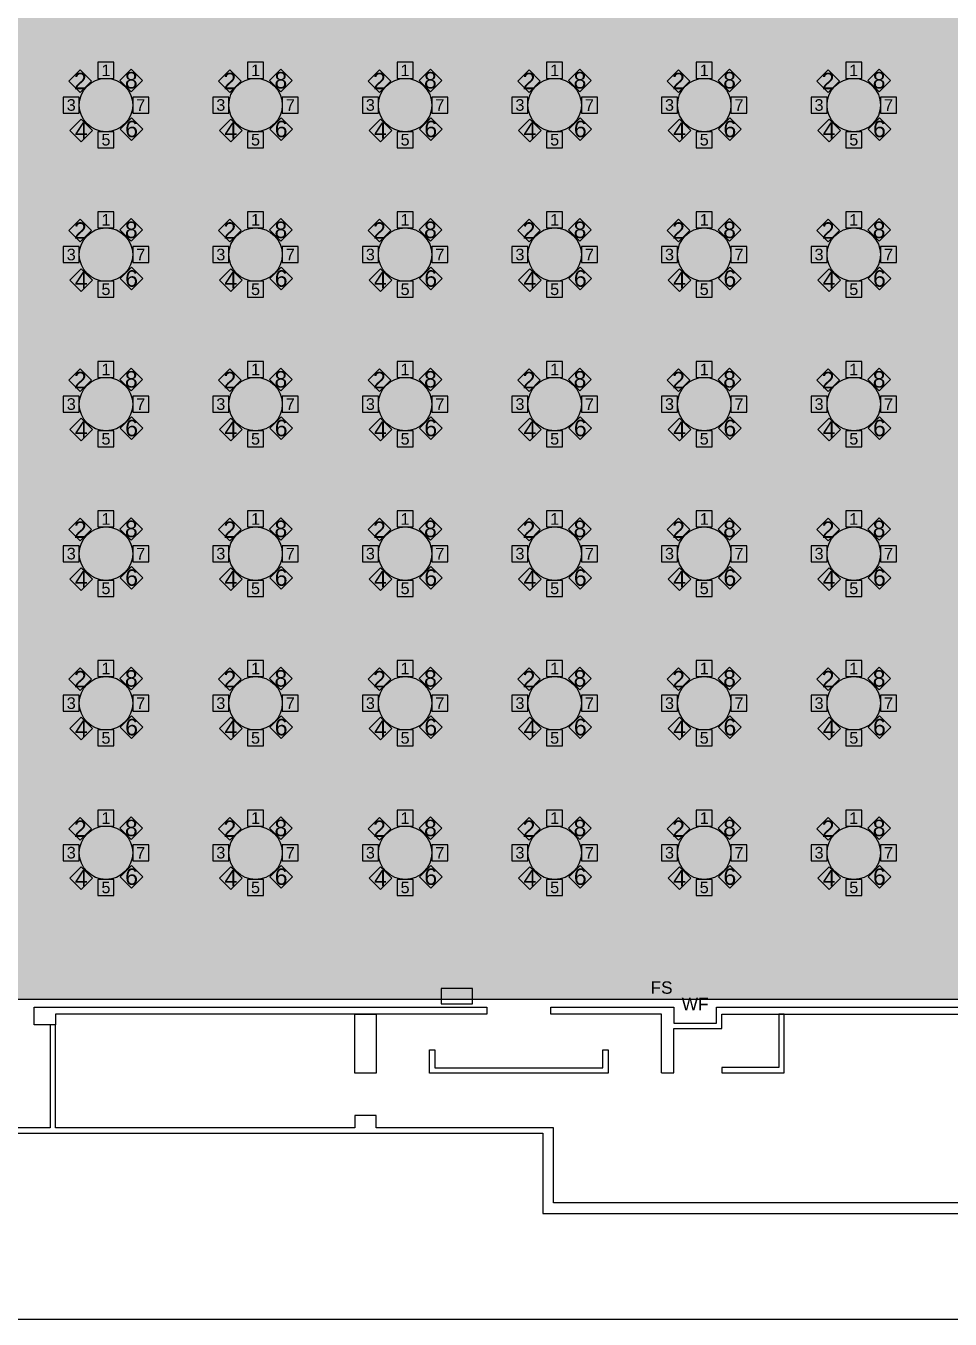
# Model space of a CAD drawing. Header units: feet. Extents: x 280 to 544, y 563 to 815.
# Drawn here: x 345 to 431.5, y 562.8 to 683.8 of the extents above; entities that cross this region are included whole.
import ezdxf
from ezdxf.enums import TextEntityAlignment as Align

# ---------------------------------------------------------------- set-up
doc = ezdxf.new("R2010")
doc.units = ezdxf.units.FT
doc.header["$MEASUREMENT"] = 0
for name, color, linetype in [('[labels]', 7, 'Continuous'), ('Background', 7, 'Continuous'), ('Border', 7, 'Continuous'), ('Building', 7, 'Continuous'), ('Layer 1', 7, 'Continuous')]:
    doc.layers.add(name, color=color, linetype=linetype)
doc.styles.add('Arial', font='Arial.ttf')

msp = doc.modelspace()

# ---------------------------------------------------------------- hatches: boundary and pattern name
at = {"layer": 'Background', "lineweight": 0, "true_color": 0xe6e6e6, "transparency": 33554687}
h = msp.add_hatch(color=254, dxfattribs=at)
h.dxf.hatch_style = 1
h.paths.add_polyline_path([(491.79, 760.88), (310.54, 760.88), (310.54, 592.71), (491.79, 592.71)])
at = {"layer": 'Layer 1', "lineweight": 0, "true_color": 0xd5a6bd, "transparency": 33554687}
h = msp.add_hatch(color=9, dxfattribs=at)
edge = h.paths.add_edge_path(flags=0)
edge.add_ellipse((352.46, 676.42), major_axis=(2.5, 0), ratio=1, start_angle=0.0057, end_angle=360, ccw=False)
edge.add_line((354.96, 676.42), (354.96, 676.42))
h = msp.add_hatch(color=9, dxfattribs=at)
edge = h.paths.add_edge_path(flags=0)
edge.add_ellipse((366.46, 676.42), major_axis=(2.5, 0), ratio=1, start_angle=0.0057, end_angle=360, ccw=False)
edge.add_line((368.96, 676.42), (368.96, 676.42))
h = msp.add_hatch(color=9, dxfattribs=at)
edge = h.paths.add_edge_path(flags=0)
edge.add_ellipse((380.46, 676.42), major_axis=(2.5, 0), ratio=1, start_angle=0.0057, end_angle=360, ccw=False)
edge.add_line((382.96, 676.42), (382.96, 676.42))
h = msp.add_hatch(color=9, dxfattribs=at)
edge = h.paths.add_edge_path(flags=0)
edge.add_ellipse((394.46, 676.42), major_axis=(2.5, 0), ratio=1, start_angle=0.0057, end_angle=360, ccw=False)
edge.add_line((396.96, 676.42), (396.96, 676.42))
h = msp.add_hatch(color=9, dxfattribs=at)
edge = h.paths.add_edge_path(flags=0)
edge.add_ellipse((408.46, 676.42), major_axis=(2.5, 0), ratio=1, start_angle=0.0057, end_angle=360, ccw=False)
edge.add_line((410.96, 676.42), (410.96, 676.42))
h = msp.add_hatch(color=9, dxfattribs=at)
edge = h.paths.add_edge_path(flags=0)
edge.add_ellipse((422.46, 676.42), major_axis=(2.5, 0), ratio=1, start_angle=0.0057, end_angle=360, ccw=False)
edge.add_line((424.96, 676.42), (424.96, 676.42))
h = msp.add_hatch(color=9, dxfattribs=at)
edge = h.paths.add_edge_path(flags=0)
edge.add_ellipse((352.46, 662.42), major_axis=(2.5, 0), ratio=1, start_angle=0.0057, end_angle=360, ccw=False)
edge.add_line((354.96, 662.42), (354.96, 662.42))
h = msp.add_hatch(color=9, dxfattribs=at)
edge = h.paths.add_edge_path(flags=0)
edge.add_ellipse((366.46, 662.42), major_axis=(2.5, 0), ratio=1, start_angle=0.0057, end_angle=360, ccw=False)
edge.add_line((368.96, 662.42), (368.96, 662.42))
h = msp.add_hatch(color=9, dxfattribs=at)
edge = h.paths.add_edge_path(flags=0)
edge.add_ellipse((380.46, 662.42), major_axis=(2.5, 0), ratio=1, start_angle=0.0057, end_angle=360, ccw=False)
edge.add_line((382.96, 662.42), (382.96, 662.42))
h = msp.add_hatch(color=9, dxfattribs=at)
edge = h.paths.add_edge_path(flags=0)
edge.add_ellipse((394.46, 662.42), major_axis=(2.5, 0), ratio=1, start_angle=0.0057, end_angle=360, ccw=False)
edge.add_line((396.96, 662.42), (396.96, 662.42))
h = msp.add_hatch(color=9, dxfattribs=at)
edge = h.paths.add_edge_path(flags=0)
edge.add_ellipse((408.46, 662.42), major_axis=(2.5, 0), ratio=1, start_angle=0.0057, end_angle=360, ccw=False)
edge.add_line((410.96, 662.42), (410.96, 662.42))
h = msp.add_hatch(color=9, dxfattribs=at)
edge = h.paths.add_edge_path(flags=0)
edge.add_ellipse((422.46, 662.42), major_axis=(2.5, 0), ratio=1, start_angle=0.0057, end_angle=360, ccw=False)
edge.add_line((424.96, 662.42), (424.96, 662.42))
h = msp.add_hatch(color=9, dxfattribs=at)
edge = h.paths.add_edge_path(flags=0)
edge.add_ellipse((352.46, 648.42), major_axis=(2.5, 0), ratio=1, start_angle=0.0057, end_angle=360, ccw=False)
edge.add_line((354.96, 648.42), (354.96, 648.42))
h = msp.add_hatch(color=9, dxfattribs=at)
edge = h.paths.add_edge_path(flags=0)
edge.add_ellipse((366.46, 648.42), major_axis=(2.5, 0), ratio=1, start_angle=0.0057, end_angle=360, ccw=False)
edge.add_line((368.96, 648.42), (368.96, 648.42))
h = msp.add_hatch(color=9, dxfattribs=at)
edge = h.paths.add_edge_path(flags=0)
edge.add_ellipse((380.46, 648.42), major_axis=(2.5, 0), ratio=1, start_angle=0.0057, end_angle=360, ccw=False)
edge.add_line((382.96, 648.42), (382.96, 648.42))
h = msp.add_hatch(color=9, dxfattribs=at)
edge = h.paths.add_edge_path(flags=0)
edge.add_ellipse((394.46, 648.42), major_axis=(2.5, 0), ratio=1, start_angle=0.0057, end_angle=360, ccw=False)
edge.add_line((396.96, 648.42), (396.96, 648.42))
h = msp.add_hatch(color=9, dxfattribs=at)
edge = h.paths.add_edge_path(flags=0)
edge.add_ellipse((408.46, 648.42), major_axis=(2.5, 0), ratio=1, start_angle=0.0057, end_angle=360, ccw=False)
edge.add_line((410.96, 648.42), (410.96, 648.42))
h = msp.add_hatch(color=9, dxfattribs=at)
edge = h.paths.add_edge_path(flags=0)
edge.add_ellipse((422.46, 648.42), major_axis=(2.5, 0), ratio=1, start_angle=0.0057, end_angle=360, ccw=False)
edge.add_line((424.96, 648.42), (424.96, 648.42))
h = msp.add_hatch(color=9, dxfattribs=at)
edge = h.paths.add_edge_path(flags=0)
edge.add_ellipse((352.46, 634.42), major_axis=(2.5, 0), ratio=1, start_angle=0.0057, end_angle=360, ccw=False)
edge.add_line((354.96, 634.42), (354.96, 634.42))
h = msp.add_hatch(color=9, dxfattribs=at)
edge = h.paths.add_edge_path(flags=0)
edge.add_ellipse((366.46, 634.42), major_axis=(2.5, 0), ratio=1, start_angle=0.0057, end_angle=360, ccw=False)
edge.add_line((368.96, 634.42), (368.96, 634.42))
h = msp.add_hatch(color=9, dxfattribs=at)
edge = h.paths.add_edge_path(flags=0)
edge.add_ellipse((380.46, 634.42), major_axis=(2.5, 0), ratio=1, start_angle=0.0057, end_angle=360, ccw=False)
edge.add_line((382.96, 634.42), (382.96, 634.42))
h = msp.add_hatch(color=9, dxfattribs=at)
edge = h.paths.add_edge_path(flags=0)
edge.add_ellipse((394.46, 634.42), major_axis=(2.5, 0), ratio=1, start_angle=0.0057, end_angle=360, ccw=False)
edge.add_line((396.96, 634.42), (396.96, 634.42))
h = msp.add_hatch(color=9, dxfattribs=at)
edge = h.paths.add_edge_path(flags=0)
edge.add_ellipse((408.46, 634.42), major_axis=(2.5, 0), ratio=1, start_angle=0.0057, end_angle=360, ccw=False)
edge.add_line((410.96, 634.42), (410.96, 634.42))
h = msp.add_hatch(color=9, dxfattribs=at)
edge = h.paths.add_edge_path(flags=0)
edge.add_ellipse((422.46, 634.42), major_axis=(2.5, 0), ratio=1, start_angle=0.0057, end_angle=360, ccw=False)
edge.add_line((424.96, 634.42), (424.96, 634.42))
h = msp.add_hatch(color=9, dxfattribs=at)
edge = h.paths.add_edge_path(flags=0)
edge.add_ellipse((352.46, 620.42), major_axis=(2.5, 0), ratio=1, start_angle=0.0057, end_angle=360, ccw=False)
edge.add_line((354.96, 620.42), (354.96, 620.42))
h = msp.add_hatch(color=9, dxfattribs=at)
edge = h.paths.add_edge_path(flags=0)
edge.add_ellipse((366.46, 620.42), major_axis=(2.5, 0), ratio=1, start_angle=0.0057, end_angle=360, ccw=False)
edge.add_line((368.96, 620.42), (368.96, 620.42))
h = msp.add_hatch(color=9, dxfattribs=at)
edge = h.paths.add_edge_path(flags=0)
edge.add_ellipse((380.46, 620.42), major_axis=(2.5, 0), ratio=1, start_angle=0.0057, end_angle=360, ccw=False)
edge.add_line((382.96, 620.42), (382.96, 620.42))
h = msp.add_hatch(color=9, dxfattribs=at)
edge = h.paths.add_edge_path(flags=0)
edge.add_ellipse((394.46, 620.42), major_axis=(2.5, 0), ratio=1, start_angle=0.0057, end_angle=360, ccw=False)
edge.add_line((396.96, 620.42), (396.96, 620.42))
h = msp.add_hatch(color=9, dxfattribs=at)
edge = h.paths.add_edge_path(flags=0)
edge.add_ellipse((408.46, 620.42), major_axis=(2.5, 0), ratio=1, start_angle=0.0057, end_angle=360, ccw=False)
edge.add_line((410.96, 620.42), (410.96, 620.42))
h = msp.add_hatch(color=9, dxfattribs=at)
edge = h.paths.add_edge_path(flags=0)
edge.add_ellipse((422.46, 620.42), major_axis=(2.5, 0), ratio=1, start_angle=0.0057, end_angle=360, ccw=False)
edge.add_line((424.96, 620.42), (424.96, 620.42))
h = msp.add_hatch(color=9, dxfattribs=at)
edge = h.paths.add_edge_path(flags=0)
edge.add_ellipse((352.46, 606.42), major_axis=(2.5, 0), ratio=1, start_angle=0.0057, end_angle=360, ccw=False)
edge.add_line((354.96, 606.42), (354.96, 606.42))
h = msp.add_hatch(color=9, dxfattribs=at)
edge = h.paths.add_edge_path(flags=0)
edge.add_ellipse((366.46, 606.42), major_axis=(2.5, 0), ratio=1, start_angle=0.0057, end_angle=360, ccw=False)
edge.add_line((368.96, 606.42), (368.96, 606.42))
h = msp.add_hatch(color=9, dxfattribs=at)
edge = h.paths.add_edge_path(flags=0)
edge.add_ellipse((380.46, 606.42), major_axis=(2.5, 0), ratio=1, start_angle=0.0057, end_angle=360, ccw=False)
edge.add_line((382.96, 606.42), (382.96, 606.42))
h = msp.add_hatch(color=9, dxfattribs=at)
edge = h.paths.add_edge_path(flags=0)
edge.add_ellipse((394.46, 606.42), major_axis=(2.5, 0), ratio=1, start_angle=0.0057, end_angle=360, ccw=False)
edge.add_line((396.96, 606.42), (396.96, 606.42))
h = msp.add_hatch(color=9, dxfattribs=at)
edge = h.paths.add_edge_path(flags=0)
edge.add_ellipse((408.46, 606.42), major_axis=(2.5, 0), ratio=1, start_angle=0.0057, end_angle=360, ccw=False)
edge.add_line((410.96, 606.42), (410.96, 606.42))
h = msp.add_hatch(color=9, dxfattribs=at)
edge = h.paths.add_edge_path(flags=0)
edge.add_ellipse((422.46, 606.42), major_axis=(2.5, 0), ratio=1, start_angle=0.0057, end_angle=360, ccw=False)
edge.add_line((424.96, 606.42), (424.96, 606.42))

# ---------------------------------------------------------------- linework, layer by layer
at = {"layer": 'Background', "color": 254, "lineweight": 0, "true_color": 0xe6e6e6, "transparency": 33554687}
msp.add_lwpolyline([(491.79, 760.88), (310.54, 760.88), (310.54, 592.71), (491.79, 592.71)], close=True, dxfattribs=at)
at = {"layer": 'Background', "color": 254, "lineweight": 25, "true_color": 0xe6e6e6}
msp.add_lwpolyline([(491.79, 760.88), (310.54, 760.88), (310.54, 592.71), (491.79, 592.71)], close=True, dxfattribs=at)
at = {"layer": 'Border', "color": 18, "lineweight": 25, "true_color": 0x000000}
msp.add_lwpolyline([(279.85, 562.76), (543.85, 562.76), (543.85, 814.76), (279.85, 814.76)], close=True, dxfattribs=at)
at = {"layer": 'Building', "color": 18, "lineweight": 25, "true_color": 0x000000}
for points in [[(386.78, 592.29), (386.78, 593.72), (383.84, 593.72), (383.84, 592.29)], [(377.75, 591.3), (377.75, 585.8), (375.75, 585.8), (375.75, 591.3)], [(415.96, 585.82), (415.96, 591.3), (415.46, 591.3), (415.46, 586.32), (410.12, 586.32), (410.12, 585.82), (415.46, 585.82)], [(399.46, 585.8), (382.75, 585.8), (382.75, 587.96), (383.25, 587.96), (383.25, 586.3), (398.96, 586.3), (398.96, 587.96), (399.46, 587.96)]]:
    msp.add_lwpolyline(points, close=True, dxfattribs=at)
for points in [[(345.75, 591.96), (388.11, 591.96), (388.11, 591.3), (347.75, 591.3), (347.75, 590.3), (347.25, 590.3), (347.25, 580.67), (307.69, 580.67), (307.69, 580.17), (393.34, 580.17), (393.34, 572.64), (505.45, 572.64), (505.45, 582.4), (504.29, 582.4), (504.29, 582.06), (499.61, 582.06), (499.61, 581.56)], [(434.46, 579.5), (438.79, 579.5), (438.79, 580), (433.96, 580), (433.96, 573.64), (394.34, 573.64), (394.34, 580.67), (377.75, 580.67), (377.75, 581.82), (375.75, 581.82), (375.75, 580.67), (347.75, 580.67), (347.75, 590.3), (345.75, 590.3), (345.75, 591.96)], [(404.46, 585.82), (404.46, 591.3), (394.11, 591.3), (394.11, 591.96), (405.61, 591.96), (405.61, 590.48), (409.61, 590.48), (409.61, 591.96), (415.96, 591.96), (433.96, 591.96), (447.46, 591.96)], [(404.46, 585.82), (405.61, 585.82), (405.61, 589.98), (410.11, 589.98), (410.11, 591.3), (447.46, 591.3), (447.46, 591.96)]]:
    msp.add_lwpolyline(points, dxfattribs=at)
at = {"layer": 'Layer 1', "color": 18, "lineweight": 25, "true_color": 0x000000}
for points in [[(351.12, 678.67), (350.06, 679.73), (349, 678.67), (350.06, 677.61)], [(353.21, 680.42), (351.71, 680.42), (351.71, 678.92), (353.21, 678.92)], [(354.83, 679.79), (353.77, 678.73), (354.83, 677.67), (355.89, 678.73)], [(365.12, 678.67), (364.06, 679.73), (363, 678.67), (364.06, 677.61)], [(367.21, 680.42), (365.71, 680.42), (365.71, 678.92), (367.21, 678.92)], [(368.83, 679.79), (367.77, 678.73), (368.83, 677.67), (369.89, 678.73)], [(379.12, 678.67), (378.06, 679.73), (377, 678.67), (378.06, 677.61)], [(381.21, 680.42), (379.71, 680.42), (379.71, 678.92), (381.21, 678.92)], [(382.83, 679.79), (381.77, 678.73), (382.83, 677.67), (383.89, 678.73)], [(393.12, 678.67), (392.06, 679.73), (391, 678.67), (392.06, 677.61)], [(395.21, 680.42), (393.71, 680.42), (393.71, 678.92), (395.21, 678.92)], [(396.83, 679.79), (395.77, 678.73), (396.83, 677.67), (397.89, 678.73)], [(407.12, 678.67), (406.06, 679.73), (405, 678.67), (406.06, 677.61)], [(409.21, 680.42), (407.71, 680.42), (407.71, 678.92), (409.21, 678.92)], [(410.83, 679.79), (409.77, 678.73), (410.83, 677.67), (411.89, 678.73)], [(421.12, 678.67), (420.06, 679.73), (419, 678.67), (420.06, 677.61)], [(423.21, 680.42), (421.71, 680.42), (421.71, 678.92), (423.21, 678.92)], [(424.83, 679.79), (423.77, 678.73), (424.83, 677.67), (425.89, 678.73)], [(349.96, 677.17), (348.46, 677.17), (348.46, 675.67), (349.96, 675.67)], [(356.46, 677.17), (354.96, 677.17), (354.96, 675.67), (356.46, 675.67)], [(363.96, 677.17), (362.46, 677.17), (362.46, 675.67), (363.96, 675.67)], [(370.46, 677.17), (368.96, 677.17), (368.96, 675.67), (370.46, 675.67)], [(377.96, 677.17), (376.46, 677.17), (376.46, 675.67), (377.96, 675.67)], [(384.46, 677.17), (382.96, 677.17), (382.96, 675.67), (384.46, 675.67)], [(391.96, 677.17), (390.46, 677.17), (390.46, 675.67), (391.96, 675.67)], [(398.46, 677.17), (396.96, 677.17), (396.96, 675.67), (398.46, 675.67)], [(405.96, 677.17), (404.46, 677.17), (404.46, 675.67), (405.96, 675.67)], [(412.46, 677.17), (410.96, 677.17), (410.96, 675.67), (412.46, 675.67)], [(419.96, 677.17), (418.46, 677.17), (418.46, 675.67), (419.96, 675.67)], [(426.46, 677.17), (424.96, 677.17), (424.96, 675.67), (426.46, 675.67)], [(350.15, 675.1), (349.09, 674.04), (350.15, 672.98), (351.21, 674.04)], [(355.92, 674.17), (354.86, 675.23), (353.8, 674.17), (354.86, 673.11)], [(364.15, 675.1), (363.09, 674.04), (364.15, 672.98), (365.21, 674.04)], [(369.92, 674.17), (368.86, 675.23), (367.8, 674.17), (368.86, 673.11)], [(378.15, 675.1), (377.09, 674.04), (378.15, 672.98), (379.21, 674.04)], [(383.92, 674.17), (382.86, 675.23), (381.8, 674.17), (382.86, 673.11)], [(392.15, 675.1), (391.09, 674.04), (392.15, 672.98), (393.21, 674.04)], [(397.92, 674.17), (396.86, 675.23), (395.8, 674.17), (396.86, 673.11)], [(406.15, 675.1), (405.09, 674.04), (406.15, 672.98), (407.21, 674.04)], [(411.92, 674.17), (410.86, 675.23), (409.8, 674.17), (410.86, 673.11)], [(420.15, 675.1), (419.09, 674.04), (420.15, 672.98), (421.21, 674.04)], [(425.92, 674.17), (424.86, 675.23), (423.8, 674.17), (424.86, 673.11)], [(353.21, 673.92), (351.71, 673.92), (351.71, 672.42), (353.21, 672.42)], [(367.21, 673.92), (365.71, 673.92), (365.71, 672.42), (367.21, 672.42)], [(381.21, 673.92), (379.71, 673.92), (379.71, 672.42), (381.21, 672.42)], [(395.21, 673.92), (393.71, 673.92), (393.71, 672.42), (395.21, 672.42)], [(409.21, 673.92), (407.71, 673.92), (407.71, 672.42), (409.21, 672.42)], [(423.21, 673.92), (421.71, 673.92), (421.71, 672.42), (423.21, 672.42)], [(353.21, 666.42), (351.71, 666.42), (351.71, 664.92), (353.21, 664.92)], [(367.21, 666.42), (365.71, 666.42), (365.71, 664.92), (367.21, 664.92)], [(381.21, 666.42), (379.71, 666.42), (379.71, 664.92), (381.21, 664.92)], [(395.21, 666.42), (393.71, 666.42), (393.71, 664.92), (395.21, 664.92)], [(409.21, 666.42), (407.71, 666.42), (407.71, 664.92), (409.21, 664.92)], [(423.21, 666.42), (421.71, 666.42), (421.71, 664.92), (423.21, 664.92)], [(351.12, 664.67), (350.06, 665.73), (349, 664.67), (350.06, 663.61)], [(354.83, 665.79), (353.77, 664.73), (354.83, 663.67), (355.89, 664.73)], [(365.12, 664.67), (364.06, 665.73), (363, 664.67), (364.06, 663.61)], [(368.83, 665.79), (367.77, 664.73), (368.83, 663.67), (369.89, 664.73)], [(379.12, 664.67), (378.06, 665.73), (377, 664.67), (378.06, 663.61)], [(382.83, 665.79), (381.77, 664.73), (382.83, 663.67), (383.89, 664.73)], [(393.12, 664.67), (392.06, 665.73), (391, 664.67), (392.06, 663.61)], [(396.83, 665.79), (395.77, 664.73), (396.83, 663.67), (397.89, 664.73)], [(407.12, 664.67), (406.06, 665.73), (405, 664.67), (406.06, 663.61)], [(410.83, 665.79), (409.77, 664.73), (410.83, 663.67), (411.89, 664.73)], [(421.12, 664.67), (420.06, 665.73), (419, 664.67), (420.06, 663.61)], [(424.83, 665.79), (423.77, 664.73), (424.83, 663.67), (425.89, 664.73)], [(349.96, 663.17), (348.46, 663.17), (348.46, 661.67), (349.96, 661.67)], [(356.46, 663.17), (354.96, 663.17), (354.96, 661.67), (356.46, 661.67)], [(363.96, 663.17), (362.46, 663.17), (362.46, 661.67), (363.96, 661.67)], [(370.46, 663.17), (368.96, 663.17), (368.96, 661.67), (370.46, 661.67)], [(377.96, 663.17), (376.46, 663.17), (376.46, 661.67), (377.96, 661.67)], [(384.46, 663.17), (382.96, 663.17), (382.96, 661.67), (384.46, 661.67)], [(391.96, 663.17), (390.46, 663.17), (390.46, 661.67), (391.96, 661.67)], [(398.46, 663.17), (396.96, 663.17), (396.96, 661.67), (398.46, 661.67)], [(405.96, 663.17), (404.46, 663.17), (404.46, 661.67), (405.96, 661.67)], [(412.46, 663.17), (410.96, 663.17), (410.96, 661.67), (412.46, 661.67)], [(419.96, 663.17), (418.46, 663.17), (418.46, 661.67), (419.96, 661.67)], [(426.46, 663.17), (424.96, 663.17), (424.96, 661.67), (426.46, 661.67)], [(350.15, 661.1), (349.09, 660.04), (350.15, 658.98), (351.21, 660.04)], [(355.92, 660.17), (354.86, 661.23), (353.8, 660.17), (354.86, 659.11)], [(364.15, 661.1), (363.09, 660.04), (364.15, 658.98), (365.21, 660.04)], [(369.92, 660.17), (368.86, 661.23), (367.8, 660.17), (368.86, 659.11)], [(378.15, 661.1), (377.09, 660.04), (378.15, 658.98), (379.21, 660.04)], [(383.92, 660.17), (382.86, 661.23), (381.8, 660.17), (382.86, 659.11)], [(392.15, 661.1), (391.09, 660.04), (392.15, 658.98), (393.21, 660.04)], [(397.92, 660.17), (396.86, 661.23), (395.8, 660.17), (396.86, 659.11)], [(406.15, 661.1), (405.09, 660.04), (406.15, 658.98), (407.21, 660.04)], [(411.92, 660.17), (410.86, 661.23), (409.8, 660.17), (410.86, 659.11)], [(420.15, 661.1), (419.09, 660.04), (420.15, 658.98), (421.21, 660.04)], [(425.92, 660.17), (424.86, 661.23), (423.8, 660.17), (424.86, 659.11)], [(353.21, 659.92), (351.71, 659.92), (351.71, 658.42), (353.21, 658.42)], [(367.21, 659.92), (365.71, 659.92), (365.71, 658.42), (367.21, 658.42)], [(381.21, 659.92), (379.71, 659.92), (379.71, 658.42), (381.21, 658.42)], [(395.21, 659.92), (393.71, 659.92), (393.71, 658.42), (395.21, 658.42)], [(409.21, 659.92), (407.71, 659.92), (407.71, 658.42), (409.21, 658.42)], [(423.21, 659.92), (421.71, 659.92), (421.71, 658.42), (423.21, 658.42)], [(351.12, 650.67), (350.06, 651.73), (349, 650.67), (350.06, 649.61)], [(353.21, 652.42), (351.71, 652.42), (351.71, 650.92), (353.21, 650.92)], [(354.83, 651.79), (353.77, 650.73), (354.83, 649.67), (355.89, 650.73)], [(365.12, 650.67), (364.06, 651.73), (363, 650.67), (364.06, 649.61)], [(367.21, 652.42), (365.71, 652.42), (365.71, 650.92), (367.21, 650.92)], [(368.83, 651.79), (367.77, 650.73), (368.83, 649.67), (369.89, 650.73)], [(379.12, 650.67), (378.06, 651.73), (377, 650.67), (378.06, 649.61)], [(381.21, 652.42), (379.71, 652.42), (379.71, 650.92), (381.21, 650.92)], [(382.83, 651.79), (381.77, 650.73), (382.83, 649.67), (383.89, 650.73)], [(393.12, 650.67), (392.06, 651.73), (391, 650.67), (392.06, 649.61)], [(395.21, 652.42), (393.71, 652.42), (393.71, 650.92), (395.21, 650.92)], [(396.83, 651.79), (395.77, 650.73), (396.83, 649.67), (397.89, 650.73)], [(407.12, 650.67), (406.06, 651.73), (405, 650.67), (406.06, 649.61)], [(409.21, 652.42), (407.71, 652.42), (407.71, 650.92), (409.21, 650.92)], [(410.83, 651.79), (409.77, 650.73), (410.83, 649.67), (411.89, 650.73)], [(421.12, 650.67), (420.06, 651.73), (419, 650.67), (420.06, 649.61)], [(423.21, 652.42), (421.71, 652.42), (421.71, 650.92), (423.21, 650.92)], [(424.83, 651.79), (423.77, 650.73), (424.83, 649.67), (425.89, 650.73)], [(349.96, 649.17), (348.46, 649.17), (348.46, 647.67), (349.96, 647.67)], [(356.46, 649.17), (354.96, 649.17), (354.96, 647.67), (356.46, 647.67)], [(363.96, 649.17), (362.46, 649.17), (362.46, 647.67), (363.96, 647.67)], [(370.46, 649.17), (368.96, 649.17), (368.96, 647.67), (370.46, 647.67)], [(377.96, 649.17), (376.46, 649.17), (376.46, 647.67), (377.96, 647.67)], [(384.46, 649.17), (382.96, 649.17), (382.96, 647.67), (384.46, 647.67)], [(391.96, 649.17), (390.46, 649.17), (390.46, 647.67), (391.96, 647.67)], [(398.46, 649.17), (396.96, 649.17), (396.96, 647.67), (398.46, 647.67)], [(405.96, 649.17), (404.46, 649.17), (404.46, 647.67), (405.96, 647.67)], [(412.46, 649.17), (410.96, 649.17), (410.96, 647.67), (412.46, 647.67)], [(419.96, 649.17), (418.46, 649.17), (418.46, 647.67), (419.96, 647.67)], [(426.46, 649.17), (424.96, 649.17), (424.96, 647.67), (426.46, 647.67)], [(350.15, 647.1), (349.09, 646.04), (350.15, 644.98), (351.21, 646.04)], [(355.92, 646.17), (354.86, 647.23), (353.8, 646.17), (354.86, 645.11)], [(364.15, 647.1), (363.09, 646.04), (364.15, 644.98), (365.21, 646.04)], [(369.92, 646.17), (368.86, 647.23), (367.8, 646.17), (368.86, 645.11)], [(378.15, 647.1), (377.09, 646.04), (378.15, 644.98), (379.21, 646.04)], [(383.92, 646.17), (382.86, 647.23), (381.8, 646.17), (382.86, 645.11)], [(392.15, 647.1), (391.09, 646.04), (392.15, 644.98), (393.21, 646.04)], [(397.92, 646.17), (396.86, 647.23), (395.8, 646.17), (396.86, 645.11)], [(406.15, 647.1), (405.09, 646.04), (406.15, 644.98), (407.21, 646.04)], [(411.92, 646.17), (410.86, 647.23), (409.8, 646.17), (410.86, 645.11)], [(420.15, 647.1), (419.09, 646.04), (420.15, 644.98), (421.21, 646.04)], [(425.92, 646.17), (424.86, 647.23), (423.8, 646.17), (424.86, 645.11)], [(353.21, 645.92), (351.71, 645.92), (351.71, 644.42), (353.21, 644.42)], [(367.21, 645.92), (365.71, 645.92), (365.71, 644.42), (367.21, 644.42)], [(381.21, 645.92), (379.71, 645.92), (379.71, 644.42), (381.21, 644.42)], [(395.21, 645.92), (393.71, 645.92), (393.71, 644.42), (395.21, 644.42)], [(409.21, 645.92), (407.71, 645.92), (407.71, 644.42), (409.21, 644.42)], [(423.21, 645.92), (421.71, 645.92), (421.71, 644.42), (423.21, 644.42)], [(353.21, 638.42), (351.71, 638.42), (351.71, 636.92), (353.21, 636.92)], [(367.21, 638.42), (365.71, 638.42), (365.71, 636.92), (367.21, 636.92)], [(381.21, 638.42), (379.71, 638.42), (379.71, 636.92), (381.21, 636.92)], [(395.21, 638.42), (393.71, 638.42), (393.71, 636.92), (395.21, 636.92)], [(409.21, 638.42), (407.71, 638.42), (407.71, 636.92), (409.21, 636.92)], [(423.21, 638.42), (421.71, 638.42), (421.71, 636.92), (423.21, 636.92)], [(351.12, 636.67), (350.06, 637.73), (349, 636.67), (350.06, 635.61)], [(354.83, 637.79), (353.77, 636.73), (354.83, 635.67), (355.89, 636.73)], [(365.12, 636.67), (364.06, 637.73), (363, 636.67), (364.06, 635.61)], [(368.83, 637.79), (367.77, 636.73), (368.83, 635.67), (369.89, 636.73)], [(379.12, 636.67), (378.06, 637.73), (377, 636.67), (378.06, 635.61)], [(382.83, 637.79), (381.77, 636.73), (382.83, 635.67), (383.89, 636.73)], [(393.12, 636.67), (392.06, 637.73), (391, 636.67), (392.06, 635.61)], [(396.83, 637.79), (395.77, 636.73), (396.83, 635.67), (397.89, 636.73)], [(407.12, 636.67), (406.06, 637.73), (405, 636.67), (406.06, 635.61)], [(410.83, 637.79), (409.77, 636.73), (410.83, 635.67), (411.89, 636.73)], [(421.12, 636.67), (420.06, 637.73), (419, 636.67), (420.06, 635.61)], [(424.83, 637.79), (423.77, 636.73), (424.83, 635.67), (425.89, 636.73)], [(349.96, 635.17), (348.46, 635.17), (348.46, 633.67), (349.96, 633.67)], [(356.46, 635.17), (354.96, 635.17), (354.96, 633.67), (356.46, 633.67)], [(363.96, 635.17), (362.46, 635.17), (362.46, 633.67), (363.96, 633.67)], [(370.46, 635.17), (368.96, 635.17), (368.96, 633.67), (370.46, 633.67)], [(377.96, 635.17), (376.46, 635.17), (376.46, 633.67), (377.96, 633.67)], [(384.46, 635.17), (382.96, 635.17), (382.96, 633.67), (384.46, 633.67)], [(391.96, 635.17), (390.46, 635.17), (390.46, 633.67), (391.96, 633.67)], [(398.46, 635.17), (396.96, 635.17), (396.96, 633.67), (398.46, 633.67)], [(405.96, 635.17), (404.46, 635.17), (404.46, 633.67), (405.96, 633.67)], [(412.46, 635.17), (410.96, 635.17), (410.96, 633.67), (412.46, 633.67)], [(419.96, 635.17), (418.46, 635.17), (418.46, 633.67), (419.96, 633.67)], [(426.46, 635.17), (424.96, 635.17), (424.96, 633.67), (426.46, 633.67)], [(355.92, 632.17), (354.86, 633.23), (353.8, 632.17), (354.86, 631.11)], [(369.92, 632.17), (368.86, 633.23), (367.8, 632.17), (368.86, 631.11)], [(383.92, 632.17), (382.86, 633.23), (381.8, 632.17), (382.86, 631.11)], [(397.92, 632.17), (396.86, 633.23), (395.8, 632.17), (396.86, 631.11)], [(411.92, 632.17), (410.86, 633.23), (409.8, 632.17), (410.86, 631.11)], [(425.92, 632.17), (424.86, 633.23), (423.8, 632.17), (424.86, 631.11)], [(350.15, 633.1), (349.09, 632.04), (350.15, 630.98), (351.21, 632.04)], [(364.15, 633.1), (363.09, 632.04), (364.15, 630.98), (365.21, 632.04)], [(378.15, 633.1), (377.09, 632.04), (378.15, 630.98), (379.21, 632.04)], [(392.15, 633.1), (391.09, 632.04), (392.15, 630.98), (393.21, 632.04)], [(406.15, 633.1), (405.09, 632.04), (406.15, 630.98), (407.21, 632.04)], [(420.15, 633.1), (419.09, 632.04), (420.15, 630.98), (421.21, 632.04)], [(353.21, 631.92), (351.71, 631.92), (351.71, 630.42), (353.21, 630.42)], [(367.21, 631.92), (365.71, 631.92), (365.71, 630.42), (367.21, 630.42)], [(381.21, 631.92), (379.71, 631.92), (379.71, 630.42), (381.21, 630.42)], [(395.21, 631.92), (393.71, 631.92), (393.71, 630.42), (395.21, 630.42)], [(409.21, 631.92), (407.71, 631.92), (407.71, 630.42), (409.21, 630.42)], [(423.21, 631.92), (421.71, 631.92), (421.71, 630.42), (423.21, 630.42)], [(351.12, 622.67), (350.06, 623.73), (349, 622.67), (350.06, 621.61)], [(353.21, 624.42), (351.71, 624.42), (351.71, 622.92), (353.21, 622.92)], [(354.83, 623.79), (353.77, 622.73), (354.83, 621.67), (355.89, 622.73)], [(365.12, 622.67), (364.06, 623.73), (363, 622.67), (364.06, 621.61)], [(367.21, 624.42), (365.71, 624.42), (365.71, 622.92), (367.21, 622.92)], [(368.83, 623.79), (367.77, 622.73), (368.83, 621.67), (369.89, 622.73)], [(379.12, 622.67), (378.06, 623.73), (377, 622.67), (378.06, 621.61)], [(381.21, 624.42), (379.71, 624.42), (379.71, 622.92), (381.21, 622.92)], [(382.83, 623.79), (381.77, 622.73), (382.83, 621.67), (383.89, 622.73)], [(393.12, 622.67), (392.06, 623.73), (391, 622.67), (392.06, 621.61)], [(395.21, 624.42), (393.71, 624.42), (393.71, 622.92), (395.21, 622.92)], [(396.83, 623.79), (395.77, 622.73), (396.83, 621.67), (397.89, 622.73)], [(407.12, 622.67), (406.06, 623.73), (405, 622.67), (406.06, 621.61)], [(409.21, 624.42), (407.71, 624.42), (407.71, 622.92), (409.21, 622.92)], [(410.83, 623.79), (409.77, 622.73), (410.83, 621.67), (411.89, 622.73)], [(421.12, 622.67), (420.06, 623.73), (419, 622.67), (420.06, 621.61)], [(423.21, 624.42), (421.71, 624.42), (421.71, 622.92), (423.21, 622.92)], [(424.83, 623.79), (423.77, 622.73), (424.83, 621.67), (425.89, 622.73)], [(349.96, 621.17), (348.46, 621.17), (348.46, 619.67), (349.96, 619.67)], [(356.46, 621.17), (354.96, 621.17), (354.96, 619.67), (356.46, 619.67)], [(363.96, 621.17), (362.46, 621.17), (362.46, 619.67), (363.96, 619.67)], [(370.46, 621.17), (368.96, 621.17), (368.96, 619.67), (370.46, 619.67)], [(377.96, 621.17), (376.46, 621.17), (376.46, 619.67), (377.96, 619.67)], [(384.46, 621.17), (382.96, 621.17), (382.96, 619.67), (384.46, 619.67)], [(391.96, 621.17), (390.46, 621.17), (390.46, 619.67), (391.96, 619.67)], [(398.46, 621.17), (396.96, 621.17), (396.96, 619.67), (398.46, 619.67)], [(405.96, 621.17), (404.46, 621.17), (404.46, 619.67), (405.96, 619.67)], [(412.46, 621.17), (410.96, 621.17), (410.96, 619.67), (412.46, 619.67)], [(419.96, 621.17), (418.46, 621.17), (418.46, 619.67), (419.96, 619.67)], [(426.46, 621.17), (424.96, 621.17), (424.96, 619.67), (426.46, 619.67)], [(350.15, 619.1), (349.09, 618.04), (350.15, 616.98), (351.21, 618.04)], [(355.92, 618.17), (354.86, 619.23), (353.8, 618.17), (354.86, 617.11)], [(364.15, 619.1), (363.09, 618.04), (364.15, 616.98), (365.21, 618.04)], [(369.92, 618.17), (368.86, 619.23), (367.8, 618.17), (368.86, 617.11)], [(378.15, 619.1), (377.09, 618.04), (378.15, 616.98), (379.21, 618.04)], [(383.92, 618.17), (382.86, 619.23), (381.8, 618.17), (382.86, 617.11)], [(392.15, 619.1), (391.09, 618.04), (392.15, 616.98), (393.21, 618.04)], [(397.92, 618.17), (396.86, 619.23), (395.8, 618.17), (396.86, 617.11)], [(406.15, 619.1), (405.09, 618.04), (406.15, 616.98), (407.21, 618.04)], [(411.92, 618.17), (410.86, 619.23), (409.8, 618.17), (410.86, 617.11)], [(420.15, 619.1), (419.09, 618.04), (420.15, 616.98), (421.21, 618.04)], [(425.92, 618.17), (424.86, 619.23), (423.8, 618.17), (424.86, 617.11)], [(353.21, 617.92), (351.71, 617.92), (351.71, 616.42), (353.21, 616.42)], [(367.21, 617.92), (365.71, 617.92), (365.71, 616.42), (367.21, 616.42)], [(381.21, 617.92), (379.71, 617.92), (379.71, 616.42), (381.21, 616.42)], [(395.21, 617.92), (393.71, 617.92), (393.71, 616.42), (395.21, 616.42)], [(409.21, 617.92), (407.71, 617.92), (407.71, 616.42), (409.21, 616.42)], [(423.21, 617.92), (421.71, 617.92), (421.71, 616.42), (423.21, 616.42)], [(353.21, 610.42), (351.71, 610.42), (351.71, 608.92), (353.21, 608.92)], [(367.21, 610.42), (365.71, 610.42), (365.71, 608.92), (367.21, 608.92)], [(381.21, 610.42), (379.71, 610.42), (379.71, 608.92), (381.21, 608.92)], [(395.21, 610.42), (393.71, 610.42), (393.71, 608.92), (395.21, 608.92)], [(409.21, 610.42), (407.71, 610.42), (407.71, 608.92), (409.21, 608.92)], [(423.21, 610.42), (421.71, 610.42), (421.71, 608.92), (423.21, 608.92)], [(351.12, 608.67), (350.06, 609.73), (349, 608.67), (350.06, 607.61)], [(354.83, 609.79), (353.77, 608.73), (354.83, 607.67), (355.89, 608.73)], [(365.12, 608.67), (364.06, 609.73), (363, 608.67), (364.06, 607.61)], [(368.83, 609.79), (367.77, 608.73), (368.83, 607.67), (369.89, 608.73)], [(379.12, 608.67), (378.06, 609.73), (377, 608.67), (378.06, 607.61)], [(382.83, 609.79), (381.77, 608.73), (382.83, 607.67), (383.89, 608.73)], [(393.12, 608.67), (392.06, 609.73), (391, 608.67), (392.06, 607.61)], [(396.83, 609.79), (395.77, 608.73), (396.83, 607.67), (397.89, 608.73)], [(407.12, 608.67), (406.06, 609.73), (405, 608.67), (406.06, 607.61)], [(410.83, 609.79), (409.77, 608.73), (410.83, 607.67), (411.89, 608.73)], [(421.12, 608.67), (420.06, 609.73), (419, 608.67), (420.06, 607.61)], [(424.83, 609.79), (423.77, 608.73), (424.83, 607.67), (425.89, 608.73)], [(349.96, 607.17), (348.46, 607.17), (348.46, 605.67), (349.96, 605.67)], [(356.46, 607.17), (354.96, 607.17), (354.96, 605.67), (356.46, 605.67)], [(363.96, 607.17), (362.46, 607.17), (362.46, 605.67), (363.96, 605.67)], [(370.46, 607.17), (368.96, 607.17), (368.96, 605.67), (370.46, 605.67)], [(377.96, 607.17), (376.46, 607.17), (376.46, 605.67), (377.96, 605.67)], [(384.46, 607.17), (382.96, 607.17), (382.96, 605.67), (384.46, 605.67)], [(391.96, 607.17), (390.46, 607.17), (390.46, 605.67), (391.96, 605.67)], [(398.46, 607.17), (396.96, 607.17), (396.96, 605.67), (398.46, 605.67)], [(405.96, 607.17), (404.46, 607.17), (404.46, 605.67), (405.96, 605.67)], [(412.46, 607.17), (410.96, 607.17), (410.96, 605.67), (412.46, 605.67)], [(419.96, 607.17), (418.46, 607.17), (418.46, 605.67), (419.96, 605.67)], [(426.46, 607.17), (424.96, 607.17), (424.96, 605.67), (426.46, 605.67)], [(350.15, 605.1), (349.09, 604.04), (350.15, 602.98), (351.21, 604.04)], [(355.92, 604.17), (354.86, 605.23), (353.8, 604.17), (354.86, 603.11)], [(364.15, 605.1), (363.09, 604.04), (364.15, 602.98), (365.21, 604.04)], [(369.92, 604.17), (368.86, 605.23), (367.8, 604.17), (368.86, 603.11)], [(378.15, 605.1), (377.09, 604.04), (378.15, 602.98), (379.21, 604.04)], [(383.92, 604.17), (382.86, 605.23), (381.8, 604.17), (382.86, 603.11)], [(392.15, 605.1), (391.09, 604.04), (392.15, 602.98), (393.21, 604.04)], [(397.92, 604.17), (396.86, 605.23), (395.8, 604.17), (396.86, 603.11)], [(406.15, 605.1), (405.09, 604.04), (406.15, 602.98), (407.21, 604.04)], [(411.92, 604.17), (410.86, 605.23), (409.8, 604.17), (410.86, 603.11)], [(420.15, 605.1), (419.09, 604.04), (420.15, 602.98), (421.21, 604.04)], [(425.92, 604.17), (424.86, 605.23), (423.8, 604.17), (424.86, 603.11)], [(353.21, 603.92), (351.71, 603.92), (351.71, 602.42), (353.21, 602.42)], [(367.21, 603.92), (365.71, 603.92), (365.71, 602.42), (367.21, 602.42)], [(381.21, 603.92), (379.71, 603.92), (379.71, 602.42), (381.21, 602.42)], [(395.21, 603.92), (393.71, 603.92), (393.71, 602.42), (395.21, 602.42)], [(409.21, 603.92), (407.71, 603.92), (407.71, 602.42), (409.21, 602.42)], [(423.21, 603.92), (421.71, 603.92), (421.71, 602.42), (423.21, 602.42)]]:
    msp.add_lwpolyline(points, close=True, dxfattribs=at)
for centre in [(352.46, 676.42), (366.46, 676.42), (380.46, 676.42), (394.46, 676.42), (408.46, 676.42), (422.46, 676.42), (352.46, 662.42), (366.46, 662.42), (380.46, 662.42), (394.46, 662.42), (408.46, 662.42), (422.46, 662.42), (352.46, 648.42), (366.46, 648.42), (380.46, 648.42), (394.46, 648.42), (408.46, 648.42), (422.46, 648.42), (352.46, 634.42), (366.46, 634.42), (380.46, 634.42), (394.46, 634.42), (408.46, 634.42), (422.46, 634.42), (352.46, 620.42), (366.46, 620.42), (380.46, 620.42), (394.46, 620.42), (408.46, 620.42), (422.46, 620.42), (352.46, 606.42), (366.46, 606.42), (380.46, 606.42), (394.46, 606.42), (408.46, 606.42), (422.46, 606.42)]:
    msp.add_ellipse(centre, major_axis=(2.5, 0), ratio=1, dxfattribs=at)

# ---------------------------------------------------------------- texts
at = {"layer": '[labels]', "color": 18, "true_color": 0x000000, "attachment_point": 5, "line_spacing_factor": 0.85, "style": 'Arial'}
for s, insert, char_height, width in [('2', (350.06, 678.67), 1.54, 2.1213), ('1', (352.46, 679.67), 1.09, 1.5), ('8', (354.83, 678.73), 1.54, 2.1213), ('2', (364.06, 678.67), 1.54, 2.1213), ('1', (366.46, 679.67), 1.09, 1.5), ('8', (368.83, 678.73), 1.54, 2.1213), ('2', (378.06, 678.67), 1.54, 2.1213), ('1', (380.46, 679.67), 1.09, 1.5), ('8', (382.83, 678.73), 1.54, 2.1213), ('2', (392.06, 678.67), 1.54, 2.1213), ('1', (394.46, 679.67), 1.09, 1.5), ('8', (396.83, 678.73), 1.54, 2.1213), ('2', (406.06, 678.67), 1.54, 2.1213), ('1', (408.46, 679.67), 1.09, 1.5), ('8', (410.83, 678.73), 1.54, 2.1213), ('2', (420.06, 678.67), 1.54, 2.1213), ('1', (422.46, 679.67), 1.09, 1.5), ('8', (424.83, 678.73), 1.54, 2.1213), ('3', (349.21, 676.42), 1.09, 1.5), ('7', (355.71, 676.42), 1.09, 1.5), ('3', (363.21, 676.42), 1.09, 1.5), ('7', (369.71, 676.42), 1.09, 1.5), ('3', (377.21, 676.42), 1.09, 1.5), ('7', (383.71, 676.42), 1.09, 1.5), ('3', (391.21, 676.42), 1.09, 1.5), ('7', (397.71, 676.42), 1.09, 1.5), ('3', (405.21, 676.42), 1.09, 1.5), ('7', (411.71, 676.42), 1.09, 1.5), ('3', (419.21, 676.42), 1.09, 1.5), ('7', (425.71, 676.42), 1.09, 1.5), ('4', (350.15, 674.04), 1.54, 2.1213), ('6', (354.86, 674.17), 1.54, 2.1213), ('4', (364.15, 674.04), 1.54, 2.1213), ('6', (368.86, 674.17), 1.54, 2.1213), ('4', (378.15, 674.04), 1.54, 2.1213), ('6', (382.86, 674.17), 1.54, 2.1213), ('4', (392.15, 674.04), 1.54, 2.1213), ('6', (396.86, 674.17), 1.54, 2.1213), ('4', (406.15, 674.04), 1.54, 2.1213), ('6', (410.86, 674.17), 1.54, 2.1213), ('4', (420.15, 674.04), 1.54, 2.1213), ('6', (424.86, 674.17), 1.54, 2.1213), ('5', (352.46, 673.17), 1.09, 1.5), ('5', (366.46, 673.17), 1.09, 1.5), ('5', (380.46, 673.17), 1.09, 1.5), ('5', (394.46, 673.17), 1.09, 1.5), ('5', (408.46, 673.17), 1.09, 1.5), ('5', (422.46, 673.17), 1.09, 1.5), ('1', (352.46, 665.67), 1.09, 1.5), ('1', (366.46, 665.67), 1.09, 1.5), ('1', (380.46, 665.67), 1.09, 1.5), ('1', (394.46, 665.67), 1.09, 1.5), ('1', (408.46, 665.67), 1.09, 1.5), ('1', (422.46, 665.67), 1.09, 1.5), ('2', (350.06, 664.67), 1.54, 2.1213), ('8', (354.83, 664.73), 1.54, 2.1213), ('2', (364.06, 664.67), 1.54, 2.1213), ('8', (368.83, 664.73), 1.54, 2.1213), ('2', (378.06, 664.67), 1.54, 2.1213), ('8', (382.83, 664.73), 1.54, 2.1213), ('2', (392.06, 664.67), 1.54, 2.1213), ('8', (396.83, 664.73), 1.54, 2.1213), ('2', (406.06, 664.67), 1.54, 2.1213), ('8', (410.83, 664.73), 1.54, 2.1213), ('2', (420.06, 664.67), 1.54, 2.1213), ('8', (424.83, 664.73), 1.54, 2.1213), ('3', (349.21, 662.42), 1.09, 1.5), ('7', (355.71, 662.42), 1.09, 1.5), ('3', (363.21, 662.42), 1.09, 1.5), ('7', (369.71, 662.42), 1.09, 1.5), ('3', (377.21, 662.42), 1.09, 1.5), ('7', (383.71, 662.42), 1.09, 1.5), ('3', (391.21, 662.42), 1.09, 1.5), ('7', (397.71, 662.42), 1.09, 1.5), ('3', (405.21, 662.42), 1.09, 1.5), ('7', (411.71, 662.42), 1.09, 1.5), ('3', (419.21, 662.42), 1.09, 1.5), ('7', (425.71, 662.42), 1.09, 1.5), ('4', (350.15, 660.04), 1.54, 2.1213), ('6', (354.86, 660.17), 1.54, 2.1213), ('4', (364.15, 660.04), 1.54, 2.1213), ('6', (368.86, 660.17), 1.54, 2.1213), ('4', (378.15, 660.04), 1.54, 2.1213), ('6', (382.86, 660.17), 1.54, 2.1213), ('4', (392.15, 660.04), 1.54, 2.1213), ('6', (396.86, 660.17), 1.54, 2.1213), ('4', (406.15, 660.04), 1.54, 2.1213), ('6', (410.86, 660.17), 1.54, 2.1213), ('4', (420.15, 660.04), 1.54, 2.1213), ('6', (424.86, 660.17), 1.54, 2.1213), ('5', (352.46, 659.17), 1.09, 1.5), ('5', (366.46, 659.17), 1.09, 1.5), ('5', (380.46, 659.17), 1.09, 1.5), ('5', (394.46, 659.17), 1.09, 1.5), ('5', (408.46, 659.17), 1.09, 1.5), ('5', (422.46, 659.17), 1.09, 1.5), ('2', (350.06, 650.67), 1.54, 2.1213), ('1', (352.46, 651.67), 1.09, 1.5), ('8', (354.83, 650.73), 1.54, 2.1213), ('2', (364.06, 650.67), 1.54, 2.1213), ('1', (366.46, 651.67), 1.09, 1.5), ('8', (368.83, 650.73), 1.54, 2.1213), ('2', (378.06, 650.67), 1.54, 2.1213), ('1', (380.46, 651.67), 1.09, 1.5), ('8', (382.83, 650.73), 1.54, 2.1213), ('2', (392.06, 650.67), 1.54, 2.1213), ('1', (394.46, 651.67), 1.09, 1.5), ('8', (396.83, 650.73), 1.54, 2.1213), ('2', (406.06, 650.67), 1.54, 2.1213), ('1', (408.46, 651.67), 1.09, 1.5), ('8', (410.83, 650.73), 1.54, 2.1213), ('2', (420.06, 650.67), 1.54, 2.1213), ('1', (422.46, 651.67), 1.09, 1.5), ('8', (424.83, 650.73), 1.54, 2.1213), ('3', (349.21, 648.42), 1.09, 1.5), ('3', (363.21, 648.42), 1.09, 1.5), ('3', (377.21, 648.42), 1.09, 1.5), ('3', (391.21, 648.42), 1.09, 1.5), ('3', (405.21, 648.42), 1.09, 1.5), ('3', (419.21, 648.42), 1.09, 1.5), ('7', (355.71, 648.42), 1.09, 1.5), ('7', (369.71, 648.42), 1.09, 1.5), ('7', (383.71, 648.42), 1.09, 1.5), ('7', (397.71, 648.42), 1.09, 1.5), ('7', (411.71, 648.42), 1.09, 1.5), ('7', (425.71, 648.42), 1.09, 1.5), ('4', (350.15, 646.04), 1.54, 2.1213), ('6', (354.86, 646.17), 1.54, 2.1213), ('4', (364.15, 646.04), 1.54, 2.1213), ('6', (368.86, 646.17), 1.54, 2.1213), ('4', (378.15, 646.04), 1.54, 2.1213), ('6', (382.86, 646.17), 1.54, 2.1213), ('4', (392.15, 646.04), 1.54, 2.1213), ('6', (396.86, 646.17), 1.54, 2.1213), ('4', (406.15, 646.04), 1.54, 2.1213), ('6', (410.86, 646.17), 1.54, 2.1213), ('4', (420.15, 646.04), 1.54, 2.1213), ('6', (424.86, 646.17), 1.54, 2.1213), ('5', (352.46, 645.17), 1.09, 1.5), ('5', (366.46, 645.17), 1.09, 1.5), ('5', (380.46, 645.17), 1.09, 1.5), ('5', (394.46, 645.17), 1.09, 1.5), ('5', (408.46, 645.17), 1.09, 1.5), ('5', (422.46, 645.17), 1.09, 1.5), ('1', (352.46, 637.67), 1.09, 1.5), ('1', (366.46, 637.67), 1.09, 1.5), ('1', (380.46, 637.67), 1.09, 1.5), ('1', (394.46, 637.67), 1.09, 1.5), ('1', (408.46, 637.67), 1.09, 1.5), ('1', (422.46, 637.67), 1.09, 1.5), ('2', (350.06, 636.67), 1.54, 2.1213), ('8', (354.83, 636.73), 1.54, 2.1213), ('2', (364.06, 636.67), 1.54, 2.1213), ('8', (368.83, 636.73), 1.54, 2.1213), ('2', (378.06, 636.67), 1.54, 2.1213), ('8', (382.83, 636.73), 1.54, 2.1213), ('2', (392.06, 636.67), 1.54, 2.1213), ('8', (396.83, 636.73), 1.54, 2.1213), ('2', (406.06, 636.67), 1.54, 2.1213), ('8', (410.83, 636.73), 1.54, 2.1213), ('2', (420.06, 636.67), 1.54, 2.1213), ('8', (424.83, 636.73), 1.54, 2.1213), ('3', (349.21, 634.42), 1.09, 1.5), ('7', (355.71, 634.42), 1.09, 1.5), ('3', (363.21, 634.42), 1.09, 1.5), ('7', (369.71, 634.42), 1.09, 1.5), ('3', (377.21, 634.42), 1.09, 1.5), ('7', (383.71, 634.42), 1.09, 1.5), ('3', (391.21, 634.42), 1.09, 1.5), ('7', (397.71, 634.42), 1.09, 1.5), ('3', (405.21, 634.42), 1.09, 1.5), ('7', (411.71, 634.42), 1.09, 1.5), ('3', (419.21, 634.42), 1.09, 1.5), ('7', (425.71, 634.42), 1.09, 1.5), ('4', (350.15, 632.04), 1.54, 2.1213), ('6', (354.86, 632.17), 1.54, 2.1213), ('4', (364.15, 632.04), 1.54, 2.1213), ('6', (368.86, 632.17), 1.54, 2.1213), ('4', (378.15, 632.04), 1.54, 2.1213), ('6', (382.86, 632.17), 1.54, 2.1213), ('4', (392.15, 632.04), 1.54, 2.1213), ('6', (396.86, 632.17), 1.54, 2.1213), ('4', (406.15, 632.04), 1.54, 2.1213), ('6', (410.86, 632.17), 1.54, 2.1213), ('4', (420.15, 632.04), 1.54, 2.1213), ('6', (424.86, 632.17), 1.54, 2.1213), ('5', (352.46, 631.17), 1.09, 1.5), ('5', (366.46, 631.17), 1.09, 1.5), ('5', (380.46, 631.17), 1.09, 1.5), ('5', (394.46, 631.17), 1.09, 1.5), ('5', (408.46, 631.17), 1.09, 1.5), ('5', (422.46, 631.17), 1.09, 1.5), ('1', (352.46, 623.67), 1.09, 1.5), ('1', (366.46, 623.67), 1.09, 1.5), ('1', (380.46, 623.67), 1.09, 1.5), ('1', (394.46, 623.67), 1.09, 1.5), ('1', (408.46, 623.67), 1.09, 1.5), ('1', (422.46, 623.67), 1.09, 1.5), ('2', (350.06, 622.67), 1.54, 2.1213), ('8', (354.83, 622.73), 1.54, 2.1213), ('2', (364.06, 622.67), 1.54, 2.1213), ('8', (368.83, 622.73), 1.54, 2.1213), ('2', (378.06, 622.67), 1.54, 2.1213), ('8', (382.83, 622.73), 1.54, 2.1213), ('2', (392.06, 622.67), 1.54, 2.1213), ('8', (396.83, 622.73), 1.54, 2.1213), ('2', (406.06, 622.67), 1.54, 2.1213), ('8', (410.83, 622.73), 1.54, 2.1213), ('2', (420.06, 622.67), 1.54, 2.1213), ('8', (424.83, 622.73), 1.54, 2.1213), ('3', (349.21, 620.42), 1.09, 1.5), ('7', (355.71, 620.42), 1.09, 1.5), ('3', (363.21, 620.42), 1.09, 1.5), ('7', (369.71, 620.42), 1.09, 1.5), ('3', (377.21, 620.42), 1.09, 1.5), ('7', (383.71, 620.42), 1.09, 1.5), ('3', (391.21, 620.42), 1.09, 1.5), ('7', (397.71, 620.42), 1.09, 1.5), ('3', (405.21, 620.42), 1.09, 1.5), ('7', (411.71, 620.42), 1.09, 1.5), ('3', (419.21, 620.42), 1.09, 1.5), ('7', (425.71, 620.42), 1.09, 1.5), ('4', (350.15, 618.04), 1.54, 2.1213), ('6', (354.86, 618.17), 1.54, 2.1213), ('4', (364.15, 618.04), 1.54, 2.1213), ('6', (368.86, 618.17), 1.54, 2.1213), ('4', (378.15, 618.04), 1.54, 2.1213), ('6', (382.86, 618.17), 1.54, 2.1213), ('4', (392.15, 618.04), 1.54, 2.1213), ('6', (396.86, 618.17), 1.54, 2.1213), ('4', (406.15, 618.04), 1.54, 2.1213), ('6', (410.86, 618.17), 1.54, 2.1213), ('4', (420.15, 618.04), 1.54, 2.1213), ('6', (424.86, 618.17), 1.54, 2.1213), ('5', (352.46, 617.17), 1.09, 1.5), ('5', (366.46, 617.17), 1.09, 1.5), ('5', (380.46, 617.17), 1.09, 1.5), ('5', (394.46, 617.17), 1.09, 1.5), ('5', (408.46, 617.17), 1.09, 1.5), ('5', (422.46, 617.17), 1.09, 1.5), ('2', (350.06, 608.67), 1.54, 2.1213), ('1', (352.46, 609.67), 1.09, 1.5), ('8', (354.83, 608.73), 1.54, 2.1213), ('2', (364.06, 608.67), 1.54, 2.1213), ('1', (366.46, 609.67), 1.09, 1.5), ('8', (368.83, 608.73), 1.54, 2.1213), ('2', (378.06, 608.67), 1.54, 2.1213), ('1', (380.46, 609.67), 1.09, 1.5), ('8', (382.83, 608.73), 1.54, 2.1213), ('2', (392.06, 608.67), 1.54, 2.1213), ('1', (394.46, 609.67), 1.09, 1.5), ('8', (396.83, 608.73), 1.54, 2.1213), ('2', (406.06, 608.67), 1.54, 2.1213), ('1', (408.46, 609.67), 1.09, 1.5), ('8', (410.83, 608.73), 1.54, 2.1213), ('2', (420.06, 608.67), 1.54, 2.1213), ('1', (422.46, 609.67), 1.09, 1.5), ('8', (424.83, 608.73), 1.54, 2.1213), ('3', (349.21, 606.42), 1.09, 1.5), ('7', (355.71, 606.42), 1.09, 1.5), ('3', (363.21, 606.42), 1.09, 1.5), ('7', (369.71, 606.42), 1.09, 1.5), ('3', (377.21, 606.42), 1.09, 1.5), ('7', (383.71, 606.42), 1.09, 1.5), ('3', (391.21, 606.42), 1.09, 1.5), ('7', (397.71, 606.42), 1.09, 1.5), ('3', (405.21, 606.42), 1.09, 1.5), ('7', (411.71, 606.42), 1.09, 1.5), ('3', (419.21, 606.42), 1.09, 1.5), ('7', (425.71, 606.42), 1.09, 1.5), ('4', (350.15, 604.04), 1.54, 2.1213), ('6', (354.86, 604.17), 1.54, 2.1213), ('4', (364.15, 604.04), 1.54, 2.1213), ('6', (368.86, 604.17), 1.54, 2.1213), ('4', (378.15, 604.04), 1.54, 2.1213), ('6', (382.86, 604.17), 1.54, 2.1213), ('4', (392.15, 604.04), 1.54, 2.1213), ('6', (396.86, 604.17), 1.54, 2.1213), ('4', (406.15, 604.04), 1.54, 2.1213), ('6', (410.86, 604.17), 1.54, 2.1213), ('4', (420.15, 604.04), 1.54, 2.1213), ('6', (424.86, 604.17), 1.54, 2.1213), ('5', (352.46, 603.17), 1.09, 1.5), ('5', (366.46, 603.17), 1.09, 1.5), ('5', (380.46, 603.17), 1.09, 1.5), ('5', (394.46, 603.17), 1.09, 1.5), ('5', (408.46, 603.17), 1.09, 1.5), ('5', (422.46, 603.17), 1.09, 1.5)]:
    msp.add_mtext(s, dxfattribs=dict(at, insert=insert, char_height=char_height, width=width))
at = {"layer": 'Building', "color": 18, "true_color": 0x000000, "style": 'Arial'}
for s, p in [('FS', (403.43, 594.38)), ('WF', (406.35, 592.84))]:
    msp.add_text(s, height=1.16, dxfattribs=at).set_placement(p, align=Align.TOP_LEFT)

doc.saveas('drawing.dxf')
